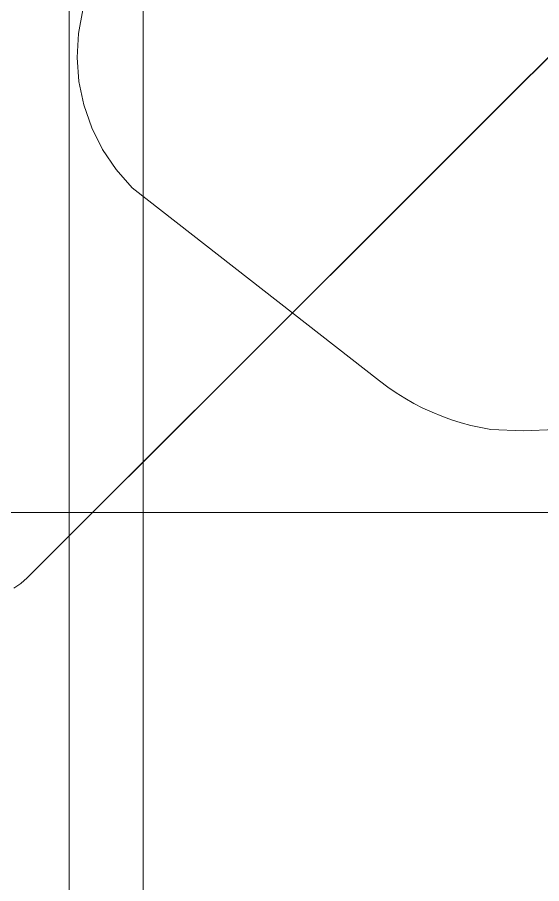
# Model space of a CAD drawing. Extents: x -566 to 72611, y -487 to 32334.
# Drawn here: x 79.47 to 90.28, y 259.98 to 277.86 of the extents above; entities that cross this region are included whole.
import ezdxf

# ---------------------------------------------------------------- set-up
doc = ezdxf.new("R2010")
doc.units = 0
doc.header["$LTSCALE"] = 0.5
doc.header["$MEASUREMENT"] = 0
doc.layers.add('ceilling', color=141, linetype='CONTINUOUS', lineweight=18)
doc.layers.add('floor', color=7, linetype='CONTINUOUS', lineweight=5, true_color=0xcfcfcf)
doc.layers.add('layout', color=7, linetype='CONTINUOUS', lineweight=5, true_color=0xcfcfcf)

msp = doc.modelspace()

# ---------------------------------------------------------------- hatches: boundary and pattern name
at = {"layer": 'floor'}
h = msp.add_hatch(dxfattribs=at)
h.set_pattern_fill('ANSI37', color=256, scale=100, angle=45)
h.set_pattern_definition([(90, (243.028, 267.632), (-12.5, 9e-16), []), (180, (243.028, 267.632), (-9e-16, -12.5), [])])
h.paths.add_polyline_path([(253.46925, 349.5), (154.11744, 349.5), (154.11744, 348.5), (101.14781, 348.5), (101.14781, 349.5), (0, 349.5), (0, 344.5), (36, 344.5, -0.33835703), (0, 308.66941), (0, 308.5), (0, 173.75), (253.46925, 173.75)])
h.paths.add_polyline_path([(36, 344.5), (0, 344.5), (0, 308.66941, 0.33835703)], flags=17)
h.paths.add_polyline_path([(253.46925, 173.75), (0, 173.75), (0, 173.74997), (0, 169.75), (253.46925, 169.75)])
h.paths.add_polyline_path([(253.46925, 169.75), (0, 169.75), (0, 149.21137), (36, 149.21137, -0.33835703), (0, 113.38078), (0, 113.21137), (0, 29.94998), (0, -5), (253.46925, -5)])
h.paths.add_polyline_path([(36, 149.21137), (0, 149.21137), (0, 113.38078, 0.33835703)], flags=17)
h.paths.add_polyline_path([(575.25, 169.75), (510, 169.75), (474.75, 169.75), (327.5, 169.75), (285.46925, 169.75), (285.46925, 165.75), (253.46925, 165.75), (253.46925, -5), (263.99725, -5), (263.99725, 95.99051), (287, 95.99051), (287, 97.5), (292, 97.5), (292, -5), (341.25, -5), (341.25, 13.02988), (341.25012, 15.02988), (346.24839, 15.02988, 0.36108524), (374.08728, 41.24999), (346.25012, 41.24999), (346.25012, 42.99999), (341.25, 42.99999), (341.25, 44.99999), (341.25, 97.5), (357.75, 97.5), (405.75, 97.5), (575.25, 97.5)])

# ---------------------------------------------------------------- linework, layer by layer
at = {"layer": 'ceilling'}
msp.add_line((82.06343, 349.5), (82.06343, 173.75), dxfattribs=at)
at = {"layer": 'layout'}
for points in [[(79.66673, 266.28823, -69.73263), (100.47228, 287.09633, -69.72025), (79.66554, 266.28959, -69.72025)], [(100.47228, 287.09633, -69.72025), (79.66673, 266.28823, -69.73263), (100.47355, 287.09506, -69.73263)], [(80.72549, 277.52983, -79.38364), (80.81746, 278.01557, -80.51045), (80.72549, 277.52983, -80.51045)], [(80.81746, 278.01557, -80.51045), (80.72549, 277.52983, -79.38364), (80.81746, 278.01557, -79.38364)], [(80.69795, 277.03497, -79.38364), (80.72549, 277.52983, -80.51045), (80.69795, 277.03497, -80.51045)], [(80.72549, 277.52983, -80.51045), (80.69795, 277.03497, -79.38364), (80.72549, 277.52983, -79.38364)], [(80.73528, 276.53956, -80.51045), (80.69795, 277.03497, -79.38364), (80.69795, 277.03497, -80.51045)], [(80.69795, 277.03497, -79.38364), (80.73528, 276.53956, -80.51045), (80.73528, 276.53956, -79.38364)], [(80.83692, 276.05183, -80.51045), (80.73528, 276.53956, -79.38364), (80.73528, 276.53956, -80.51045)], [(80.73528, 276.53956, -79.38364), (80.83692, 276.05183, -80.51045), (80.83692, 276.05183, -79.38364)], [(81.0011, 275.58036, -80.51045), (80.83692, 276.05183, -79.38364), (80.83692, 276.05183, -80.51045)], [(80.83692, 276.05183, -79.38364), (81.0011, 275.58036, -80.51045), (81.0011, 275.58036, -79.38364)], [(81.22496, 275.1332, -80.51045), (81.0011, 275.58036, -79.38364), (81.0011, 275.58036, -80.51045)], [(81.0011, 275.58036, -79.38364), (81.22496, 275.1332, -80.51045), (81.22496, 275.1332, -79.38364)], [(81.50475, 274.7178, -80.51045), (81.22496, 275.1332, -79.38364), (81.22496, 275.1332, -80.51045)], [(81.22496, 275.1332, -79.38364), (81.50475, 274.7178, -80.51045), (81.50475, 274.7178, -79.38364)], [(81.83561, 274.34155, -80.51045), (81.50475, 274.7178, -79.38364), (81.50475, 274.7178, -80.51045)], [(81.50475, 274.7178, -79.38364), (81.83561, 274.34155, -80.51045), (81.83561, 274.34155, -79.38364)], [(86.93576, 270.35496, -80.51045), (81.83561, 274.34155, -79.38364), (81.83561, 274.34155, -80.51045)], [(81.83561, 274.34155, -79.38364), (86.93576, 270.35496, -80.51045), (86.93576, 270.35496, -79.38364)], [(87.1052, 270.22816, -80.51045), (86.93576, 270.35496, -79.38364), (86.93576, 270.35496, -80.51045)], [(86.93576, 270.35496, -79.38364), (87.1052, 270.22816, -80.51045), (87.1052, 270.22816, -79.38364)], [(87.27978, 270.10857, -80.51045), (87.1052, 270.22816, -79.38364), (87.1052, 270.22816, -80.51045)], [(87.1052, 270.22816, -79.38364), (87.27978, 270.10857, -80.51045), (87.27978, 270.10857, -79.38364)], [(87.45914, 269.99653, -80.51045), (87.27978, 270.10857, -79.38364), (87.27978, 270.10857, -80.51045)], [(87.27978, 270.10857, -79.38364), (87.45914, 269.99653, -80.51045), (87.45914, 269.99653, -79.38364)], [(87.64304, 269.89213, -80.51045), (87.45914, 269.99653, -79.38364), (87.45914, 269.99653, -80.51045)], [(87.45914, 269.99653, -79.38364), (87.64304, 269.89213, -80.51045), (87.64304, 269.89213, -79.38364)], [(87.83104, 269.79563, -80.51045), (87.64304, 269.89213, -79.38364), (87.64304, 269.89213, -80.51045)], [(87.64304, 269.89213, -79.38364), (87.83104, 269.79563, -80.51045), (87.83104, 269.79563, -79.38364)], [(88.02283, 269.70724, -80.51045), (87.83104, 269.79563, -79.38364), (87.83104, 269.79563, -80.51045)], [(87.83104, 269.79563, -79.38364), (88.02283, 269.70724, -80.51045), (88.02283, 269.70724, -79.38364)], [(88.21808, 269.62697, -80.51045), (88.02283, 269.70724, -79.38364), (88.02283, 269.70724, -80.51045)], [(88.02283, 269.70724, -79.38364), (88.21808, 269.62697, -80.51045), (88.21808, 269.62697, -79.38364)], [(88.41644, 269.55515, -80.51045), (88.21808, 269.62697, -79.38364), (88.21808, 269.62697, -80.51045)], [(88.21808, 269.62697, -79.38364), (88.41644, 269.55515, -80.51045), (88.41644, 269.55515, -79.38364)], [(88.61743, 269.49184, -80.51045), (88.41644, 269.55515, -79.38364), (88.41644, 269.55515, -80.51045)], [(88.41644, 269.55515, -79.38364), (88.61743, 269.49184, -80.51045), (88.61743, 269.49184, -79.38364)], [(88.82092, 269.43707, -80.51045), (88.61743, 269.49184, -79.38364), (88.61743, 269.49184, -80.51045)], [(88.61743, 269.49184, -79.38364), (88.82092, 269.43707, -80.51045), (88.82092, 269.43707, -79.38364)], [(89.02627, 269.39106, -80.51045), (88.82092, 269.43707, -79.38364), (88.82092, 269.43707, -80.51045)], [(88.82092, 269.43707, -79.38364), (89.02627, 269.39106, -80.51045), (89.02627, 269.39106, -79.38364)], [(89.2333, 269.35382, -80.51045), (89.02627, 269.39106, -79.38364), (89.02627, 269.39106, -80.51045)], [(89.02627, 269.39106, -79.38364), (89.2333, 269.35382, -80.51045), (89.2333, 269.35382, -79.38364)], [(89.89962, 269.32287, -80.51045), (89.2333, 269.35382, -79.38364), (89.2333, 269.35382, -80.51045)], [(89.2333, 269.35382, -79.38364), (89.89962, 269.32287, -80.51045), (89.89962, 269.32287, -79.38364)], [(90.56503, 269.34955, -79.38364), (89.89962, 269.32287, -80.51045), (90.56503, 269.34955, -80.51045)], [(89.89962, 269.32287, -80.51045), (90.56503, 269.34955, -79.38364), (89.89962, 269.32287, -79.38364)], [(79.53632, 266.17626, -69.72025), (79.39438, 266.07928, -69.73263), (79.5374, 266.17483, -69.73263)], [(79.5374, 266.17483, -69.73263), (79.66554, 266.28959, -69.72025), (79.53632, 266.17626, -69.72025)], [(79.66554, 266.28959, -69.72025), (79.5374, 266.17483, -69.73263), (79.66673, 266.28823, -69.73263)]]:
    msp.add_3dface(points, dxfattribs=at)

doc.saveas('drawing.dxf')
